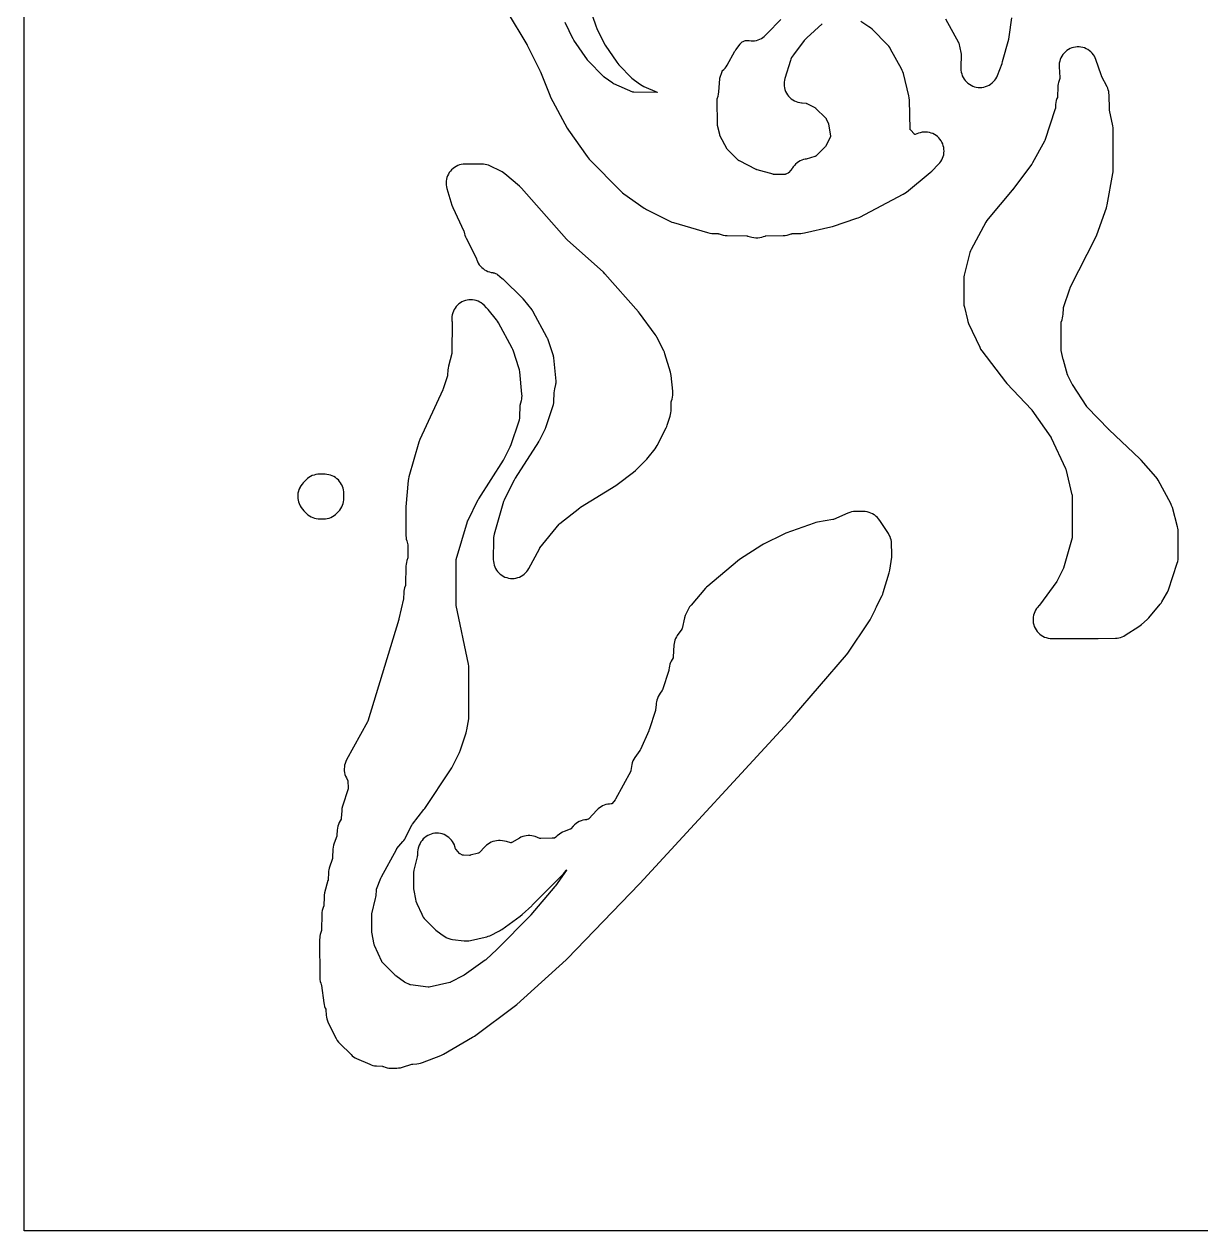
# Model space of a CAD drawing. Header units: millimetres. Extents: x 0 to 300, y 0 to 300.
# Drawn here: x 0 to 155.5, y 0 to 159.4 of the extents above; entities that cross this region are included whole.
import ezdxf

# ---------------------------------------------------------------- set-up
doc = ezdxf.new("R2010")
doc.units = ezdxf.units.MM
doc.layers.add('CUT', color=7, linetype='CONTINUOUS')

msp = doc.modelspace()

# ---------------------------------------------------------------- linework, layer by layer
at = {"layer": 'CUT'}
for points in [[(299.9954, 0.0614), (299.9926, 0.0029), (299.9341, 0), (0.0614, 0), (0.0029, 0.0029), (0, 0.0614), (0, 299.9386), (0.0029, 299.9971), (0.0614, 300), (299.9341, 300), (299.9926, 299.9971), (299.9954, 299.9386)], [(124.1988, 122.3137), (124.2515, 122.0255), (124.6579, 120.3628), (124.7266, 120.1309), (124.8174, 119.9068), (126.2771, 116.751), (126.4031, 116.5131), (126.554, 116.2901), (129.6802, 112.1665), (129.8616, 111.9533), (133.1241, 108.5257), (133.1273, 108.5222), (133.1737, 108.4659), (133.1835, 108.4525), (135.676, 104.8828), (135.679, 104.8782), (135.7211, 104.8059), (135.7296, 104.7888), (137.6202, 100.7307), (137.6276, 100.7137), (137.654, 100.6386), (137.6588, 100.6207), (138.4777, 97.2706), (138.4824, 97.2486), (138.494, 97.1523), (138.4947, 97.1299), (138.4977, 91.677), (138.4973, 91.6599), (138.494, 91.6231), (138.4872, 91.5865), (138.4831, 91.5704), (137.3635, 87.5731), (137.3581, 87.5557), (137.3298, 87.4826), (137.322, 87.4661), (136.5259, 85.8847), (136.5235, 85.8801), (136.482, 85.8118), (136.4717, 85.7969), (134.1763, 82.6619), (134.1635, 82.6454), (134.0634, 82.5365), (133.956, 82.4273), (133.7997, 82.2328), (133.6636, 82.0237), (133.549, 81.8021), (133.4571, 81.5702), (133.3887, 81.3303), (133.3446, 81.0847), (133.3251, 80.836), (133.3306, 80.5865), (133.3609, 80.3389), (133.4157, 80.0955), (133.4945, 79.8588), (133.5965, 79.6311), (133.7207, 79.4147), (133.8659, 79.2118), (134.0305, 79.0244), (134.213, 78.8543), (134.4116, 78.7032), (134.6242, 78.5727), (134.8488, 78.464), (135.0831, 78.3783), (135.3248, 78.3163), (135.5714, 78.2787), (135.8206, 78.2659), (141.8806, 78.2572), (141.927, 78.2576), (144.2127, 78.2968), (144.4416, 78.3113), (144.6683, 78.3467), (144.8908, 78.4027), (145.1072, 78.4789), (145.3157, 78.5745), (145.5146, 78.689), (147.309, 79.834), (147.494, 79.9642), (147.6664, 80.1105), (148.4046, 80.7968), (148.6117, 81.0139), (150.1231, 82.802), (150.2421, 82.9544), (150.349, 83.1156), (150.9832, 84.1569), (151.1181, 84.41), (151.2231, 84.677), (152.3825, 88.2065), (152.4515, 88.4613), (152.4933, 88.7221), (152.5073, 88.9857), (152.5086, 92.3912), (152.499, 92.6107), (152.4702, 92.8284), (152.4224, 93.0428), (151.7384, 95.5807), (151.6459, 95.8581), (151.5217, 96.1228), (149.8538, 99.1952), (149.7113, 99.4267), (149.5445, 99.6413), (147.6373, 101.8382), (147.4583, 102.0241), (143.3854, 105.8382), (143.3646, 105.8582), (143.3442, 105.8787), (140.4898, 108.8241), (140.4774, 108.8375), (140.4282, 108.8992), (140.4179, 108.9143), (138.5282, 111.8272), (138.4907, 111.889), (138.4571, 111.9529), (137.9437, 113.0041), (137.9414, 113.0091), (137.9107, 113.088), (137.9049, 113.1063), (137.3487, 115.0496), (137.3391, 115.0849), (137.3307, 115.1206), (137.0674, 116.3126), (137.0637, 116.3317), (137.0542, 116.415), (137.0535, 116.4344), (137.0305, 118.5612), (137.0305, 118.5728), (137.0307, 118.5976), (137.0558, 120.0404), (137.0567, 120.0609), (137.0623, 120.1048), (137.0727, 120.1478), (137.0791, 120.1673), (137.1604, 120.3925), (137.2327, 120.629), (137.2813, 120.8716), (137.3057, 121.1178), (137.3433, 121.881), (137.3446, 121.898), (137.3497, 121.9345), (137.3582, 121.9706), (137.3631, 121.9864), (138.1903, 124.467), (138.2206, 124.5479), (138.2566, 124.6263), (141.62, 131.2999), (141.7415, 131.5833), (143.0285, 135.1827), (143.0895, 135.3782), (143.1343, 135.578), (143.8858, 139.7185), (143.9158, 139.9399), (143.926, 140.1632), (143.9295, 145.4976), (143.9162, 145.7569), (143.8761, 146.0134), (143.4388, 148.0942), (143.4357, 148.1111), (143.4271, 148.1844), (143.4263, 148.2016), (143.3784, 150.1003), (143.363, 150.321), (143.3282, 150.5395), (143.2742, 150.7541), (143.2014, 150.9631), (143.1104, 151.1648), (142.3908, 152.5887), (142.3556, 152.6649), (142.3259, 152.7434), (141.6457, 154.7486), (141.5548, 154.9787), (141.4415, 155.1987), (141.307, 155.4064), (141.1527, 155.5997), (140.98, 155.7769), (140.7906, 155.9362), (140.5864, 156.0759), (140.3694, 156.1948), (140.1417, 156.2917), (139.9056, 156.3655), (139.6633, 156.4157), (139.4172, 156.4417), (139.1698, 156.4432), (138.9235, 156.4202), (138.6806, 156.373), (138.4435, 156.3021), (138.2147, 156.208), (137.9962, 156.0918), (137.7904, 155.9546), (137.5991, 155.7977), (137.4242, 155.6226), (137.2675, 155.4311), (137.1305, 155.2251), (137.0145, 155.0065), (136.9207, 154.7776), (136.85, 154.5404), (136.8031, 154.2975), (136.7805, 154.0511), (136.7823, 153.8037), (136.8628, 152.3861), (136.8634, 152.3655), (136.8611, 152.3212), (136.8539, 152.2775), (136.8489, 152.2575), (136.7027, 151.7351), (136.6557, 151.5361), (136.6251, 151.3339), (136.6112, 151.1299), (136.5766, 149.8699), (136.5758, 149.8532), (136.5716, 149.8175), (136.5613, 149.7835), (136.5553, 149.7677), (136.4914, 149.6091), (136.4047, 149.3554), (136.3456, 149.0939), (136.3148, 148.8276), (136.2862, 148.3609), (136.2857, 148.3555), (136.2783, 148.3044), (136.2721, 148.2783), (136.2651, 148.2554), (134.8717, 144.0787), (134.866, 144.0628), (134.8369, 143.9961), (134.8291, 143.9811), (133.2511, 141.1009), (133.2073, 141.0274), (133.1583, 140.9572), (130.6068, 137.5656), (130.5886, 137.5421), (130.5699, 137.5191), (127.3897, 133.703), (127.2382, 133.5013), (127.1078, 133.2854), (125.1603, 129.6593), (125.0695, 129.4721), (124.9947, 129.2779), (124.9362, 129.0782), (124.2377, 126.2619), (124.1963, 126.0592), (124.1717, 125.8538), (124.1642, 125.6471), (124.1801, 122.606)], [(58.3092, 131.3454), (58.3975, 131.152), (59.7647, 128.4665), (59.7668, 128.4623), (59.7946, 128.3967), (59.8001, 128.3814), (59.8268, 128.3017), (59.9143, 128.0771), (60.023, 127.8619), (60.1519, 127.6583), (60.2998, 127.468), (60.4654, 127.2928), (60.6471, 127.1344), (60.8432, 126.9942), (61.0518, 126.8736), (61.2712, 126.7736), (61.4991, 126.6952), (61.7335, 126.6391), (61.9722, 126.6059), (61.9871, 126.6045), (62.0959, 126.5839), (62.2021, 126.5527), (62.3048, 126.5114), (62.4029, 126.4602), (62.5003, 126.3966), (62.516, 126.3853), (62.5645, 126.3483), (63.1848, 125.851), (63.2353, 125.8082), (63.2757, 125.7722), (63.3239, 125.7268), (65.8411, 123.228), (65.8884, 123.1784), (65.9259, 123.1368), (65.9704, 123.0847), (67.1003, 121.6857), (67.1351, 121.6405), (67.1458, 121.626), (67.2091, 121.5311), (67.2184, 121.5157), (67.2467, 121.4662), (69.0518, 118.1372), (69.0769, 118.0885), (69.0845, 118.0729), (69.128, 117.9725), (69.1342, 117.9562), (69.1527, 117.9047), (69.9, 115.6616), (69.9206, 115.5934), (69.9265, 115.5717), (69.9558, 115.4326), (69.9592, 115.4103), (69.9679, 115.3396), (70.2575, 112.2612), (70.2614, 112.2076), (70.2623, 112.1906), (70.2631, 112.0882), (70.2555, 111.9911), (70.2388, 111.89), (70.2353, 111.8734), (70.2231, 111.8211), (70.0819, 111.2678), (70.0292, 111.0017), (70.0056, 110.7315), (69.9661, 109.5248), (69.9627, 109.465), (69.9612, 109.446), (69.9465, 109.3328), (69.9211, 109.2214), (69.916, 109.2031), (69.8985, 109.1458), (68.8948, 106.1204), (68.8633, 106.0358), (68.8351, 105.9677), (68.7976, 105.8856), (68.0523, 104.3994), (68.021, 104.3409), (67.9942, 104.2938), (67.9598, 104.237), (64.8745, 99.434), (64.7426, 99.2024), (63.5259, 96.7732), (63.4341, 96.5672), (63.3612, 96.3537), (62.1084, 92.0593), (62.0533, 91.8308), (62.0198, 91.5982), (62.0084, 91.3634), (62.0038, 88.704), (62.0155, 88.4589), (62.0511, 88.216), (62.1103, 87.9779), (62.1926, 87.7467), (62.2972, 87.5246), (62.4231, 87.3139), (62.569, 87.1166), (62.7335, 86.9345), (62.9152, 86.7694), (63.1121, 86.623), (63.3224, 86.4965), (63.5442, 86.3913), (63.7751, 86.3083), (64.0131, 86.2484), (64.2559, 86.2121), (64.501, 86.1998), (64.7461, 86.2115), (64.9889, 86.2473), (65.2271, 86.3067), (65.4582, 86.3891), (65.6802, 86.4938), (65.8908, 86.6198), (66.0881, 86.7658), (66.2701, 86.9305), (66.4351, 87.1122), (66.5814, 87.3092), (66.7078, 87.5196), (68.1091, 90.1367), (68.1177, 90.1519), (68.1594, 90.2149), (68.17, 90.2288), (70.6844, 93.3546), (70.6983, 93.3709), (70.764, 93.4358), (70.7805, 93.4495), (73.4291, 95.5291), (73.4832, 95.5692), (73.5396, 95.6062), (78.1871, 98.472), (78.3908, 98.6119), (80.5157, 100.232), (80.7784, 100.4631), (82.2815, 101.9847), (82.4527, 102.1767), (83.3771, 103.3284), (83.5307, 103.5418), (83.661, 103.7702), (84.8374, 106.1096), (84.9149, 106.2791), (84.9795, 106.454), (85.3672, 107.6366), (85.4309, 107.8679), (85.4721, 108.1042), (85.4905, 108.3434), (85.5256, 109.5631), (85.5265, 109.5806), (85.5311, 109.6181), (85.5392, 109.655), (85.5441, 109.6718), (85.6184, 109.9045), (85.6843, 110.1551), (85.7239, 110.4111), (85.7368, 110.6698), (85.7228, 110.9285), (85.5006, 113.0223), (85.4653, 113.2522), (85.4088, 113.4779), (84.688, 115.8771), (84.6163, 116.0828), (84.5269, 116.2814), (83.6181, 118.0876), (83.5157, 118.2714), (83.3982, 118.4459), (81.3299, 121.2559), (81.1905, 121.4287), (76.7591, 126.4474), (76.5503, 126.6573), (71.7723, 130.9244), (71.7211, 130.9728), (71.6729, 131.0243), (65.7092, 137.7757), (65.4542, 138.0258), (63.5175, 139.6712), (63.3481, 139.803), (63.168, 139.9199), (62.9786, 140.0208), (61.5573, 140.7014), (61.3506, 140.7892), (61.1368, 140.8581), (60.9178, 140.9075), (60.6951, 140.9371), (60.4707, 140.9466), (58.2582, 140.9405), (58.0144, 140.9279), (57.7729, 140.8916), (57.5361, 140.8319), (57.3063, 140.7494), (57.0856, 140.6448), (56.8762, 140.5193), (56.6801, 140.3738), (56.499, 140.21), (56.3348, 140.0293), (56.189, 139.8334), (56.0631, 139.6242), (55.9581, 139.4037), (55.8751, 139.1741), (55.815, 138.9374), (55.7782, 138.696), (55.7651, 138.4522), (55.7759, 138.2082), (55.8104, 137.9665), (55.8684, 137.7293), (56.5183, 135.5393), (56.6485, 135.1956), (58.0949, 132.0879), (58.1032, 132.0689), (58.1317, 131.9843), (58.1367, 131.9643), (58.1833, 131.7512), (58.2376, 131.5456)], [(39.2879, 32.4718), (39.297, 32.4323), (39.3, 32.413), (39.5922, 30.1459), (39.6376, 29.895), (39.7084, 29.65), (39.8038, 29.4135), (39.8527, 29.3081), (39.8602, 29.2907), (39.8732, 29.2538), (39.8789, 29.2151), (39.8803, 29.1962), (39.9155, 28.5073), (39.9423, 28.2483), (39.996, 27.9934), (40.0758, 27.7455), (40.181, 27.5073), (41.2457, 25.4002), (41.3794, 25.1676), (41.5373, 24.9506), (41.7176, 24.7517), (43.1998, 23.2833), (43.3667, 23.1323), (43.5464, 22.9969), (43.7376, 22.8782), (43.9387, 22.7772), (45.6668, 22.0044), (45.8782, 21.9211), (46.0964, 21.8574), (46.3194, 21.8138), (46.5454, 21.7906), (47.3407, 21.7454), (47.3579, 21.744), (47.3933, 21.7389), (47.4269, 21.7278), (47.4432, 21.7213), (47.4709, 21.7094), (47.7098, 21.6208), (47.9565, 21.557), (48.2085, 21.5187), (48.463, 21.5062), (49.2436, 21.5078), (49.4945, 21.5209), (49.7428, 21.5592), (49.9861, 21.6221), (51.2144, 22.007), (51.2373, 22.0135), (51.3343, 22.0315), (51.358, 22.0337), (51.8852, 22.0673), (52.1428, 22.0972), (52.3959, 22.1536), (52.6418, 22.2359), (55.0725, 23.1925), (55.2415, 23.2663), (55.4046, 23.3524), (59.273, 25.58), (59.5167, 25.7399), (64.9399, 29.7705), (65.1274, 29.9244), (71.6358, 35.8219), (71.7539, 35.9362), (81.3378, 45.8434), (81.3811, 45.8893), (101.4955, 67.7615), (101.5512, 67.8241), (108.6734, 76.1093), (108.8504, 76.3412), (111.6214, 80.4507), (111.7878, 80.7365), (112.4972, 82.1653), (112.5128, 82.1915), (112.6517, 82.4628), (112.7016, 82.5769), (113.3827, 83.9484), (113.4692, 84.1431), (113.5388, 84.3444), (114.313, 86.9345), (114.3903, 87.2812), (114.6503, 89.0223), (114.6736, 89.2477), (114.6764, 89.4743), (114.6312, 90.8387), (114.613, 91.0674), (114.5741, 91.2935), (114.5145, 91.515), (114.4349, 91.7301), (114.3359, 91.9371), (114.2184, 92.1341), (113.0683, 93.8748), (112.9285, 94.066), (112.7712, 94.2432), (112.5979, 94.4047), (112.41, 94.549), (112.3338, 94.6021), (112.1201, 94.7352), (111.8941, 94.8463), (111.658, 94.934), (111.4144, 94.9975), (111.1656, 95.0362), (110.9141, 95.0497), (109.8783, 95.053), (109.6173, 95.0402), (109.3591, 95.0002), (109.1065, 94.9335), (108.8622, 94.8407), (106.956, 94.0007), (106.951, 93.9986), (106.9038, 93.982), (106.8795, 93.9758), (106.856, 93.9712), (104.8352, 93.6255), (104.6235, 93.5798), (104.4166, 93.5159), (100.6611, 92.1759), (100.3834, 92.0575), (97.7238, 90.728), (97.4943, 90.5977), (94.5277, 88.6998), (94.2623, 88.5042), (90.3376, 85.191), (90.1934, 85.0592), (90.0599, 84.9166), (88.1324, 82.6894), (87.9483, 82.4487), (87.7947, 82.1874), (87.4821, 81.5733), (87.3628, 81.2993), (87.2769, 81.0131), (86.9431, 79.5973), (86.9384, 79.5792), (86.926, 79.5427), (86.907, 79.5091), (86.8966, 79.4935), (86.3189, 78.6665), (86.196, 78.4722), (86.0916, 78.2675), (86.0063, 78.054), (85.9411, 77.8337), (85.8963, 77.6082), (85.8725, 77.3796), (85.7841, 75.8571), (85.7823, 75.8363), (85.7753, 75.7938), (85.7595, 75.7537), (85.7503, 75.7349), (85.5165, 75.2875), (85.4183, 75.076), (85.3402, 74.8563), (85.2829, 74.6303), (85.2469, 74.3999), (85.2195, 74.1471), (85.2166, 74.126), (85.1978, 74.0401), (85.1917, 74.0198), (84.3428, 71.4767), (84.3359, 71.4576), (84.3186, 71.4194), (84.2975, 71.3832), (84.286, 71.3664), (84.0526, 71.0461), (83.9104, 70.8278), (83.7917, 70.596), (83.6977, 70.353), (83.6215, 70.1206), (83.5653, 69.9218), (83.5257, 69.7191), (83.503, 69.5138), (83.4579, 68.8604), (83.4564, 68.8437), (83.4511, 68.8095), (83.4429, 68.7756), (83.4381, 68.76), (82.5809, 66.1897), (82.5611, 66.1347), (82.5387, 66.0808), (81.4373, 63.5962), (81.4289, 63.5784), (81.3889, 63.5079), (81.378, 63.4916), (80.6983, 62.5283), (80.5641, 62.3163), (80.4518, 62.0918), (80.3626, 61.8573), (80.2973, 61.615), (80.2567, 61.3673), (80.1982, 60.849), (80.1956, 60.8301), (80.1875, 60.7919), (80.1723, 60.7558), (80.1636, 60.7389), (78.1639, 57.0438), (78.1554, 57.029), (78.1168, 56.9703), (78.1066, 56.9567), (77.7055, 56.4472), (77.6664, 56.4023), (77.5852, 56.4042), (77.3497, 56.3986), (77.1157, 56.3709), (76.8853, 56.3213), (76.6607, 56.2502), (76.4437, 56.1583), (76.2364, 56.0464), (76.0405, 55.9154), (75.8578, 55.7666), (75.69, 55.6012), (74.6319, 54.4559), (74.6192, 54.4427), (74.5898, 54.4166), (74.554, 54.4001), (74.5369, 54.3937), (74.3671, 54.3347), (74.3496, 54.3291), (74.3111, 54.3199), (74.2928, 54.3173), (74.0805, 54.2984), (73.835, 54.2514), (73.5953, 54.1801), (73.364, 54.0853), (73.1434, 53.9678), (72.9355, 53.8289), (72.7426, 53.6699), (72.5665, 53.4925), (72.2428, 53.1318), (72.2308, 53.1191), (72.2033, 53.0936), (72.1697, 53.0768), (72.1536, 53.0701), (71.3481, 52.756), (71.1317, 52.6596), (70.9254, 52.5431), (70.731, 52.4076), (70.4394, 52.1831), (70.2552, 52.0265), (70.0994, 51.8656), (70.046, 51.8723), (69.8021, 51.879), (68.2715, 51.8464), (68.2542, 51.8465), (68.217, 51.8491), (68.1814, 51.8584), (68.1648, 51.864), (67.5534, 52.0855), (67.3212, 52.157), (67.0832, 52.2057), (66.8416, 52.231), (66.5987, 52.2328), (66.3568, 52.211), (66.1181, 52.1658), (65.8849, 52.0976), (65.6595, 52.0072), (65.4439, 51.8953), (64.4317, 51.3058), (64.4155, 51.2969), (64.3796, 51.2806), (64.3408, 51.2873), (64.3229, 51.2917), (63.7358, 51.4546), (63.4896, 51.5097), (63.2391, 51.5396), (62.9129, 51.5621), (62.6701, 51.5669), (62.4279, 51.5482), (62.1887, 51.5061), (61.9547, 51.4409), (61.7282, 51.3534), (61.5112, 51.2443), (61.3058, 51.1146), (61.114, 50.9656), (60.9375, 50.7987), (60.14, 49.9675), (60.128, 49.9556), (60.1007, 49.9318), (60.067, 49.9193), (60.0505, 49.9145), (58.9617, 49.6209), (58.9446, 49.6167), (58.9074, 49.6103), (58.8698, 49.6074), (58.8522, 49.6073), (58.0595, 49.6205), (58.0392, 49.6214), (57.996, 49.6268), (57.955, 49.6415), (57.9365, 49.6498), (57.6252, 49.8004), (57.6085, 49.809), (57.5741, 49.8301), (57.5446, 49.8577), (57.5319, 49.8715), (57.0791, 50.3888), (57.0664, 50.4041), (57.0418, 50.4392), (57.0251, 50.4787), (57.0189, 50.4977), (56.9388, 50.7639), (56.8559, 50.9973), (56.7502, 51.2214), (56.6229, 51.4339), (56.4752, 51.6327), (56.3085, 51.816), (56.1245, 51.9818), (55.925, 52.1287), (55.712, 52.255), (55.4874, 52.3597), (55.2537, 52.4417), (55.0129, 52.5001), (54.7676, 52.5343), (54.5201, 52.5442), (54.2728, 52.5295), (54.0282, 52.4904), (53.7887, 52.4273), (53.5566, 52.3408), (53.3341, 52.2317), (53.1236, 52.1012), (52.927, 51.9504), (52.7463, 51.781), (52.5833, 51.5945), (52.4395, 51.3928), (52.3164, 51.1778), (52.2151, 50.9518), (52.1658, 50.8252), (52.0846, 50.5799), (52.0292, 50.3276), (52, 50.0709), (51.975, 49.6632), (51.9705, 49.6092), (51.9687, 49.5921), (51.9527, 49.4848), (51.9494, 49.4679), (51.938, 49.4149), (51.5139, 47.6432), (51.462, 47.3498), (51.4453, 47.0524), (51.4511, 45.415), (51.4624, 45.1864), (51.4946, 44.9598), (51.7066, 43.8375), (51.7795, 43.5479), (51.8863, 43.2691), (52.5355, 41.8375), (52.6349, 41.6418), (52.7511, 41.4555), (52.8831, 41.2801), (53.0301, 41.1169), (54.2564, 39.8701), (54.4068, 39.7294), (54.5682, 39.6015), (55.3845, 39.0077), (55.5793, 38.8796), (55.7851, 38.7701), (55.8735, 38.7282), (56.1176, 38.628), (56.371, 38.5541), (56.6307, 38.5073), (58.1351, 38.3176), (58.3499, 38.2998), (58.5654, 38.3007), (58.7801, 38.3201), (58.9923, 38.3579), (60.9484, 38.7944), (61.1471, 38.8474), (61.3408, 38.9165), (61.5282, 39.0014), (62.7999, 39.6416), (62.9661, 39.7334), (63.125, 39.8376), (65.5659, 41.5743), (65.8273, 41.7882), (67.0783, 42.9622), (67.145, 43.0271), (71.267, 47.1941), (71.3987, 47.3381), (71.6787, 47.6692), (71.6825, 47.6733), (71.7031, 47.6976), (71.683, 47.6659), (70.2107, 45.5747), (70.1785, 45.5311), (70.1445, 45.4889), (66.9781, 41.7444), (66.9466, 41.7086), (66.9137, 41.674), (62.511, 37.2226), (62.5, 37.2117), (62.4755, 37.1882), (61.0597, 35.8596), (60.9975, 35.8051), (60.9318, 35.7549), (58.1497, 33.7755), (58.1456, 33.7727), (58.0817, 33.7338), (58.0661, 33.7255), (56.3416, 32.8573), (56.3367, 32.855), (56.2902, 32.8359), (56.2661, 32.8284), (56.2427, 32.8226), (53.5135, 32.2137), (53.4967, 32.2103), (53.4617, 32.2056), (53.4267, 32.207), (53.4095, 32.2088), (51.0624, 32.5048), (51.0417, 32.508), (50.9997, 32.5178), (50.9589, 32.5321), (50.9398, 32.5406), (50.352, 32.8189), (50.3354, 32.8272), (50.2694, 32.8664), (50.2542, 32.877), (49.1029, 33.7143), (49.0986, 33.7176), (49.0369, 33.7702), (49.0232, 33.7835), (47.323, 35.5121), (47.311, 35.5248), (47.2881, 35.5526), (47.2706, 35.5836), (47.263, 35.5995), (46.3053, 37.7113), (46.2962, 37.7332), (46.2666, 37.8268), (46.2615, 37.85), (45.9577, 39.458), (45.9547, 39.476), (45.9475, 39.551), (45.947, 39.5692), (45.9393, 41.7282), (45.9399, 41.7519), (45.9512, 41.8492), (45.9561, 41.8723), (46.4409, 43.8979), (46.4822, 44.1109), (46.5048, 44.3267), (46.5475, 45.0217), (46.5493, 45.0421), (46.5562, 45.0838), (46.5674, 45.1247), (46.5744, 45.1439), (47.1476, 46.6155), (47.178, 46.6869), (47.213, 46.7562), (49.1924, 50.3934), (49.203, 50.4118), (49.253, 50.484), (49.2664, 50.5005), (50.0645, 51.4251), (50.1936, 51.5879), (50.3088, 51.7608), (50.4092, 51.9427), (51.2516, 53.6316), (51.2611, 53.6495), (51.306, 53.7203), (51.3182, 53.7366), (52.8368, 55.6664), (52.951, 55.8238), (56.3469, 60.9077), (56.5044, 61.1789), (57.5184, 63.2084), (57.6542, 63.5366), (58.4129, 65.8169), (58.4681, 66.0081), (58.508, 66.2031), (58.748, 67.6724), (58.7727, 67.8747), (58.7807, 68.0784), (58.7734, 74.3526), (58.76, 74.6078), (58.7207, 74.8603), (57.0997, 82.6296), (57.096, 82.6498), (57.0874, 82.7347), (57.0869, 82.7553), (57.0969, 88.6011), (57.0973, 88.6197), (57.101, 88.6581), (57.1083, 88.6959), (57.1131, 88.714), (58.5765, 93.7305), (58.582, 93.7476), (58.6091, 93.8167), (58.6168, 93.833), (60.0179, 96.6304), (60.0487, 96.688), (60.0825, 96.7438), (63.3635, 101.8514), (63.4948, 102.082), (64.2459, 103.5798), (64.3839, 103.9132), (65.3801, 106.9159), (65.4446, 107.1466), (65.4866, 107.3824), (65.5059, 107.6212), (65.5498, 108.9603), (65.5511, 108.9818), (65.5637, 109.0702), (65.5684, 109.0912), (65.7235, 109.6988), (65.7676, 109.9089), (65.7935, 110.1221), (65.801, 110.3367), (65.7901, 110.5511), (65.5131, 113.4954), (65.4703, 113.7768), (65.3959, 114.0514), (64.6687, 116.2342), (64.5904, 116.4387), (64.4945, 116.6356), (62.6711, 119.9984), (62.5534, 120.1937), (62.4183, 120.3775), (61.3029, 121.7586), (61.1193, 121.962), (60.7859, 122.293), (60.6051, 122.4558), (60.4093, 122.6002), (60.2005, 122.725), (59.9805, 122.8288), (59.7514, 122.9108), (59.5155, 122.9701), (59.2749, 123.0062), (59.032, 123.0188), (58.7889, 123.0076), (58.5481, 122.973), (58.3119, 122.915), (58.0823, 122.8344), (57.8617, 122.7319), (57.6521, 122.6084), (57.4555, 122.4651), (57.2738, 122.3034), (57.1086, 122.1248), (56.9616, 121.9309), (56.8341, 121.7237), (56.7274, 121.5051), (56.6424, 121.2772), (56.5799, 121.0421), (56.5407, 120.802), (56.5249, 120.5592), (56.5328, 120.3161), (56.5414, 120.2499), (56.553, 120.1185), (56.5534, 120.1005), (56.5409, 116.0263), (56.5405, 116.0095), (56.5374, 115.9749), (56.5314, 115.9406), (56.5276, 115.9247), (56.0855, 114.2383), (56.0353, 113.9998), (56.0085, 113.7575), (55.9669, 113.0791), (55.9654, 113.0621), (55.9602, 113.0269), (55.9519, 112.9922), (55.947, 112.9763), (55.3754, 111.2534), (55.3523, 111.1897), (55.3257, 111.1274), (52.3077, 104.5648), (52.1796, 104.222), (50.834, 99.6214), (50.7757, 99.377), (50.7422, 99.1279), (50.454, 95.6814), (50.4454, 95.462), (50.4616, 91.8261), (50.473, 91.5985), (50.5051, 91.3729), (50.5576, 91.1511), (50.6962, 90.6654), (50.7007, 90.6481), (50.7077, 90.6115), (50.7113, 90.5743), (50.7118, 90.5568), (50.7214, 89.0355), (50.721, 89.0141), (50.7165, 88.97), (50.7072, 88.9267), (50.7011, 88.9062), (50.5845, 88.5527), (50.5188, 88.3143), (50.4769, 88.0705), (50.4594, 87.8237), (50.4059, 85.3382), (50.405, 85.3186), (50.4001, 85.2786), (50.3875, 85.2403), (50.38, 85.2222), (50.3697, 85.199), (50.2851, 84.9812), (50.2212, 84.7565), (50.1786, 84.5268), (50.1575, 84.2941), (50.128, 83.6125), (50.1269, 83.5952), (50.1176, 83.5244), (50.1142, 83.5074), (49.53, 80.8579), (49.5187, 80.8111), (49.5056, 80.7649), (45.4254, 67.3653), (45.4188, 67.3457), (45.3857, 67.2671), (45.3762, 67.2488), (42.6102, 62.2221), (42.5025, 62.0013), (42.4169, 61.771), (42.3544, 61.5335), (42.3155, 61.291), (42.3006, 61.0458), (42.3098, 60.8003), (42.3431, 60.5569), (42.4001, 60.318), (42.4803, 60.0858), (42.5828, 59.8626), (42.7509, 59.5396), (42.7604, 59.5201), (42.7766, 59.4785), (42.7833, 59.4344), (42.7847, 59.4128), (42.8209, 58.5285), (42.8212, 58.5115), (42.8196, 58.4762), (42.812, 58.4421), (42.8072, 58.4255), (42.079, 56.1003), (42.0057, 55.8042), (41.9691, 55.5015), (41.9113, 54.5295), (41.9096, 54.5093), (41.9029, 54.4683), (41.888, 54.4294), (41.8793, 54.4112), (41.6418, 53.9412), (41.5362, 53.702), (41.4561, 53.453), (41.4025, 53.197), (41.376, 52.9368), (41.3427, 52.2642), (41.3412, 52.2435), (41.3345, 52.2009), (41.3235, 52.1593), (41.3165, 52.1396), (40.9655, 51.2212), (40.8834, 50.9661), (40.829, 50.7036), (40.8031, 50.4368), (40.755, 49.3259), (40.7538, 49.3087), (40.7492, 49.2731), (40.7414, 49.238), (40.7367, 49.2219), (40.3281, 47.9218), (40.273, 47.7165), (40.2356, 47.5072), (40.2161, 47.2955), (40.1725, 46.4129), (40.1709, 46.3921), (40.1576, 46.3067), (40.1528, 46.2863), (39.716, 44.6423), (39.6589, 44.365), (39.6335, 44.0831), (39.597, 42.9802), (39.5958, 42.96), (39.5902, 42.9185), (39.5803, 42.8778), (39.574, 42.8586), (39.4794, 42.5907), (39.4037, 42.3335), (39.356, 42.0695), (39.3368, 41.802), (39.3008, 39.7802), (39.3006, 39.7748), (39.2958, 39.7247), (39.2911, 39.6998), (39.2854, 39.6764), (39.1425, 39.1504), (39.0933, 38.9305), (39.0641, 38.707), (39.0552, 38.4818), (39.082, 33.4599), (39.0955, 33.2136), (39.1332, 32.9699), (39.1947, 32.7311), (39.2675, 32.532)], [(37.5051, 94.6234), (37.7029, 94.479), (37.9138, 94.3546), (38.1359, 94.2515), (38.367, 94.1706), (38.6049, 94.1127), (38.8473, 94.0783), (39.092, 94.0678), (39.5633, 94.0708), (39.8116, 94.0847), (40.0572, 94.1232), (40.2977, 94.1859), (40.5309, 94.2721), (40.7543, 94.3811), (40.9658, 94.5118), (41.1633, 94.6628), (41.3448, 94.8327), (41.5661, 95.0614), (41.7262, 95.244), (41.8679, 95.4412), (41.9898, 95.6513), (42.0907, 95.8722), (42.1697, 96.1018), (42.2261, 96.338), (42.2593, 96.5786), (42.269, 96.8212), (42.2637, 97.4285), (42.2507, 97.6623), (42.2159, 97.8937), (42.1596, 98.121), (42.0823, 98.3419), (41.9847, 98.5547), (41.9533, 98.6153), (41.8298, 98.828), (41.686, 99.0275), (41.5233, 99.2119), (41.3432, 99.3794), (41.1476, 99.5284), (40.9383, 99.6574), (40.7173, 99.7653), (40.4868, 99.851), (40.2489, 99.9135), (40.0061, 99.9524), (39.7607, 99.9673), (39.0747, 99.975), (38.8214, 99.9651), (38.5705, 99.9295), (38.3245, 99.8687), (38.0859, 99.7833), (37.8572, 99.6742), (37.6407, 99.5425), (37.4386, 99.3896), (37.2531, 99.217), (36.8895, 98.8427), (36.7226, 98.6524), (36.5757, 98.4461), (36.4504, 98.2261), (36.4174, 98.1606), (36.3211, 97.9446), (36.2456, 97.7205), (36.1916, 97.4902), (36.1596, 97.2559), (36.1499, 97.0195), (36.1626, 96.7834), (36.1976, 96.5495), (36.2545, 96.3199), (36.3328, 96.0967), (36.4319, 95.882), (36.4826, 95.7844), (36.6151, 95.5593), (36.7703, 95.3492), (36.9466, 95.1564), (37.3224, 94.7864)]]:
    msp.add_lwpolyline(points, close=True, dxfattribs=at)
for points in [[(74.2464, 163.0728), (75.5375, 159.2018), (75.6715, 158.8777), (76.628, 156.9586), (76.7934, 156.6751), (78.3216, 154.411), (78.4583, 154.2272), (78.6114, 154.0566), (80.3307, 152.3086), (80.4897, 152.1605), (80.6608, 152.0267), (81.458, 151.4578), (81.6764, 151.3184), (81.9081, 151.2024), (83.6367, 150.446), (83.681, 150.424), (83.6316, 150.4218), (80.5663, 150.4359), (80.5462, 150.4365), (80.5049, 150.4409), (80.4653, 150.4536), (80.4466, 150.4612), (77.9197, 151.5669), (77.9011, 151.5756), (77.8269, 151.6177), (77.8098, 151.6293), (76.652, 152.4555), (76.6382, 152.4659), (76.5837, 152.5123), (76.5713, 152.5244), (74.5006, 154.6297), (74.4881, 154.643), (74.4403, 154.7014), (74.4298, 154.7163), (72.6592, 157.3394), (72.6165, 157.4075), (72.5783, 157.4782), (71.4821, 159.6776)], [(63.8155, 161.0515), (66.4302, 156.7355), (66.4557, 156.6913), (66.4793, 156.6462), (68.184, 153.2177), (68.2048, 153.1736), (68.2239, 153.1286), (69.4614, 150.0448), (69.5775, 149.7961), (71.775, 145.6903), (71.9338, 145.4325), (74.3914, 141.9355), (74.5197, 141.7684), (74.6617, 141.6126), (78.9178, 137.321), (79.0773, 137.1736), (79.249, 137.0406), (81.9426, 135.1349), (82.102, 135.031), (82.2689, 134.9395), (85.3984, 133.3755), (85.6016, 133.285), (85.812, 133.2129), (90.3055, 131.8943), (90.5995, 131.827), (90.8994, 131.7956), (91.7468, 131.7582), (91.7668, 131.7568), (91.8076, 131.7509), (91.8477, 131.7408), (91.8667, 131.7345), (92.1005, 131.65), (92.364, 131.571), (92.6345, 131.5213), (92.9088, 131.5017), (95.5245, 131.4587), (95.5299, 131.4585), (95.5798, 131.4537), (95.6046, 131.4492), (95.628, 131.4435), (96.1812, 131.2946), (96.4383, 131.2398), (96.6997, 131.2122), (96.9625, 131.2122), (97.2239, 131.2398), (97.481, 131.2947), (97.7308, 131.3763), (97.9016, 131.4422), (97.918, 131.4481), (97.9526, 131.4581), (97.9881, 131.4618), (98.0057, 131.4624), (100.3108, 131.5001), (100.5726, 131.5181), (100.8312, 131.5635), (101.0835, 131.6358), (101.3826, 131.7387), (101.4015, 131.7447), (101.4413, 131.7541), (101.4818, 131.7594), (101.5015, 131.7606), (102.6326, 131.7967), (102.8734, 131.8161), (103.1112, 131.8586), (106.5908, 132.656), (106.8224, 132.7209), (110.0523, 133.7967), (110.2416, 133.8684), (110.4245, 133.9552), (116.1669, 136.9706), (116.3845, 137.0993), (116.5881, 137.2494), (119.7553, 139.8418), (119.9484, 140.0175), (120.8489, 140.927), (121.0104, 141.1067), (121.1538, 141.3012), (121.2777, 141.5086), (121.3811, 141.7269), (121.4629, 141.9543), (121.5223, 142.1885), (121.5589, 142.4273), (121.5723, 142.6685), (121.5623, 142.9099), (121.529, 143.1492), (121.4728, 143.3842), (121.3942, 143.6127), (121.2939, 143.8325), (121.1729, 144.0416), (121.0322, 144.238), (120.8732, 144.4199), (120.6974, 144.5857), (120.5065, 144.7337), (120.3021, 144.8626), (120.0863, 144.9711), (119.8609, 145.0583), (119.6283, 145.1234), (119.3904, 145.1656), (119.1495, 145.1848), (118.908, 145.1805), (118.6679, 145.153), (118.4317, 145.1025), (118.2014, 145.0293), (117.7602, 144.8654), (117.7423, 144.8592), (117.7052, 144.8494), (117.6764, 144.8747), (117.6631, 144.8882), (117.1204, 145.4674), (117.1068, 145.4827), (117.0815, 145.5161), (117.0762, 145.5577), (117.0752, 145.5781), (116.9923, 149.414), (116.9715, 149.6864), (116.9211, 149.9549), (116.197, 152.9099), (116.1357, 153.1198), (116.0563, 153.3235), (115.9595, 153.5195), (114.5112, 156.1532), (114.3909, 156.3499), (114.253, 156.5346), (114.0987, 156.7059), (112.0669, 158.7617), (111.8667, 158.9435), (111.6479, 159.1026), (110.5698, 159.801)], [(105.478, 159.4706), (103.4172, 157.6511), (103.2382, 157.4764), (103.0776, 157.2847), (101.6571, 155.4058), (101.5327, 155.2254), (101.4247, 155.0348), (101.3337, 154.8354), (101.2605, 154.6289), (100.5371, 152.2621), (100.4761, 152.0201), (100.4396, 151.7733), (100.4279, 151.524), (100.4411, 151.2749), (100.479, 151.0283), (100.5414, 150.7867), (100.6275, 150.5525), (100.7365, 150.328), (100.8674, 150.1156), (101.0188, 149.9173), (101.1892, 149.735), (101.3769, 149.5706), (101.58, 149.4258), (101.7966, 149.3019), (102.0245, 149.2002), (102.2614, 149.1218), (102.5049, 149.0674), (102.7526, 149.0375), (102.808, 149.0336), (103.326, 148.9856), (103.3443, 148.9835), (103.3815, 148.9765), (103.4169, 148.9627), (103.4335, 148.9549), (104.4763, 148.4331), (104.495, 148.4231), (104.5318, 148.3995), (104.566, 148.372), (104.5814, 148.3574), (105.9398, 146.9989), (105.9517, 146.9865), (105.9747, 146.9592), (105.9923, 146.9286), (106, 146.913), (106.2664, 146.3439), (106.2736, 146.3276), (106.2862, 146.2928), (106.2956, 146.2568), (106.2989, 146.2398), (106.5655, 144.6637), (106.5682, 144.6458), (106.571, 144.6087), (106.5569, 144.5741), (106.5492, 144.5583), (105.8923, 143.2849), (105.882, 143.2662), (105.8578, 143.2296), (105.8298, 143.1957), (105.815, 143.1805), (104.6162, 142.0126), (104.6018, 141.9993), (104.5702, 141.9741), (104.5326, 141.9593), (104.5138, 141.9536), (103.3371, 141.622), (103.3195, 141.6175), (103.2367, 141.6022), (102.9996, 141.5462), (102.769, 141.4675), (102.5472, 141.3666), (102.3363, 141.2447), (102.1382, 141.1028), (101.9549, 140.9423), (101.7881, 140.7647), (101.6393, 140.5717), (101.5604, 140.4456), (101.5106, 140.3738), (101.4987, 140.3591), (101.0641, 139.8467), (101.0503, 139.8313), (101.0195, 139.8019), (100.9833, 139.7795), (100.9649, 139.77), (100.6171, 139.6026), (100.6008, 139.5952), (100.5663, 139.5823), (100.5294, 139.5791), (100.512, 139.5787), (99.0859, 139.584), (99.0678, 139.5845), (99.0303, 139.5881), (98.9932, 139.5951), (98.9762, 139.5996), (96.8537, 140.2058), (96.8356, 140.2115), (96.7627, 140.24), (96.7456, 140.2482), (94.5189, 141.3755), (94.5012, 141.385), (94.4661, 141.4076), (94.4334, 141.4335), (94.4187, 141.4473), (92.9932, 142.8413), (92.979, 142.8559), (92.952, 142.8884), (92.9285, 142.9234), (92.9185, 142.9412), (91.9601, 144.7493), (91.9576, 144.7541), (91.9377, 144.8), (91.9297, 144.8238), (91.9234, 144.847), (91.6296, 146.0387), (91.6247, 146.0613), (91.6127, 146.1563), (91.6119, 146.1794), (91.584, 149.4319), (91.5843, 149.452), (91.5882, 149.4933), (91.5962, 149.534), (91.6015, 149.5533), (91.6046, 149.5634), (91.7105, 149.9113), (91.7788, 150.194), (91.8139, 150.4826), (91.9212, 152.1942), (91.9226, 152.2114), (91.928, 152.2467), (91.9364, 152.2816), (91.9414, 152.2977), (92.2459, 153.206), (92.2667, 153.2596), (92.3055, 153.302), (92.4738, 153.4694), (92.6284, 153.638), (92.7669, 153.82), (92.8883, 154.0139), (93.9286, 155.8589), (93.9674, 155.923), (94.0006, 155.9744), (94.0431, 156.0361), (94.6082, 156.8058), (94.646, 156.8547), (94.6584, 156.8699), (94.7372, 156.9576), (94.8202, 157.0332), (94.9102, 157.1003), (95.0063, 157.1582), (95.1078, 157.2063), (95.2135, 157.2441), (95.3224, 157.2713), (95.4334, 157.2875), (95.5455, 157.2928), (95.6576, 157.2869), (95.8339, 157.26), (96.0677, 157.2356), (96.3028, 157.2332), (96.5371, 157.2529), (96.7684, 157.2945), (96.9949, 157.3577), (97.2144, 157.4418), (97.425, 157.5463), (97.6249, 157.67), (97.8123, 157.8119), (97.9855, 157.9709), (98.143, 158.1454), (98.1648, 158.1719), (98.1803, 158.1887), (100.0015, 160.0747)], [(121.7662, 160.1284), (123.4802, 157.0168), (123.4888, 157.0002), (123.5041, 156.9649), (123.5161, 156.9282), (123.5206, 156.9101), (123.7956, 155.6876), (123.8, 155.6654), (123.81, 155.5721), (123.8105, 155.5495), (123.7968, 153.5931), (123.8074, 153.3451), (123.8426, 153.0994), (123.9019, 152.8583), (123.9848, 152.6244), (124.0906, 152.3998), (124.218, 152.1868), (124.366, 151.9875), (124.533, 151.8038), (124.7174, 151.6377), (124.9174, 151.4906), (125.131, 151.3641), (125.356, 151.2594), (125.5904, 151.1775), (125.8317, 151.1193), (126.0775, 151.0853), (126.3256, 151.0758), (126.5734, 151.091), (126.8184, 151.1306), (127.0583, 151.1944), (127.2907, 151.2817), (127.5133, 151.3916), (127.7238, 151.523), (127.9204, 151.6746), (128.1009, 151.845), (128.2636, 152.0324), (128.407, 152.2351), (128.5295, 152.4509), (128.63, 152.6779), (129.2357, 154.252), (129.3149, 154.4941), (130.1175, 157.4475), (130.1844, 157.783), (130.5057, 160.2718)]]:
    msp.add_lwpolyline(points, dxfattribs=at)

doc.saveas('drawing.dxf')
